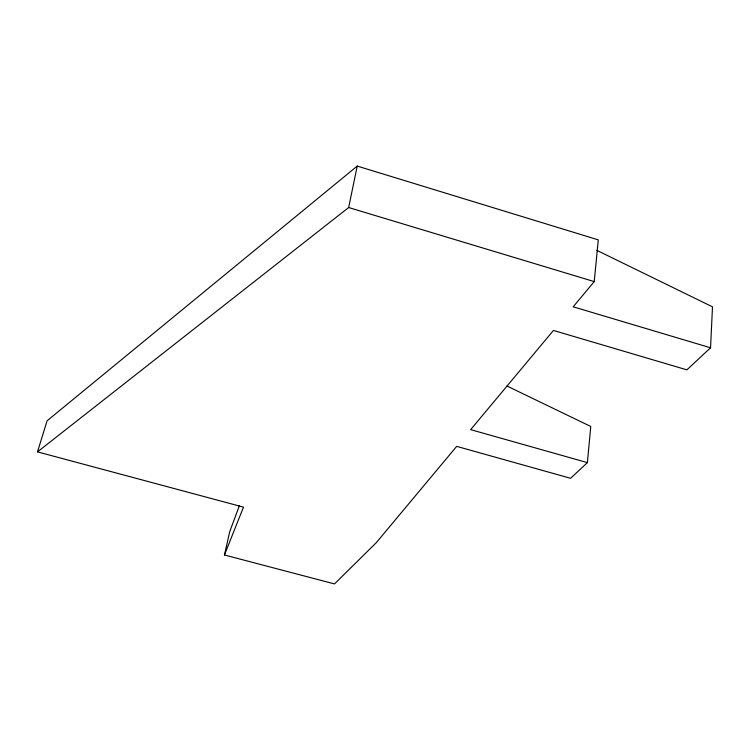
<?xml version="1.0" encoding="UTF-8"?>
<svg xmlns="http://www.w3.org/2000/svg" width="750" height="750" viewBox="0 0 750 750"><rect width="100%" height="100%" fill="white"/><g stroke="black" fill="none" stroke-linecap="round" stroke-linejoin="round"><path stroke-width="1.12" d="M506.972 386.016L590.766 426.478L587.391 462.619L470.644 429.637L553.444 330.45L686.887 369.853L710.55 347.784L712.5 306.834L596.812 250.341M710.55 347.784L573.178 306.806L594.225 281.597L598.294 239.869L357.225 166.078L47.091 420.797L37.5 451.875L243.488 507.131L224.447 554.991L334.481 583.922L376.228 542.737L456.684 446.363L570.581 478.294L587.391 462.619M37.5 451.875L348.656 207.525L357.225 166.078M224.447 554.991L229.725 531.666L239.475 505.481M348.656 207.525L594.225 281.597"/></g></svg>
